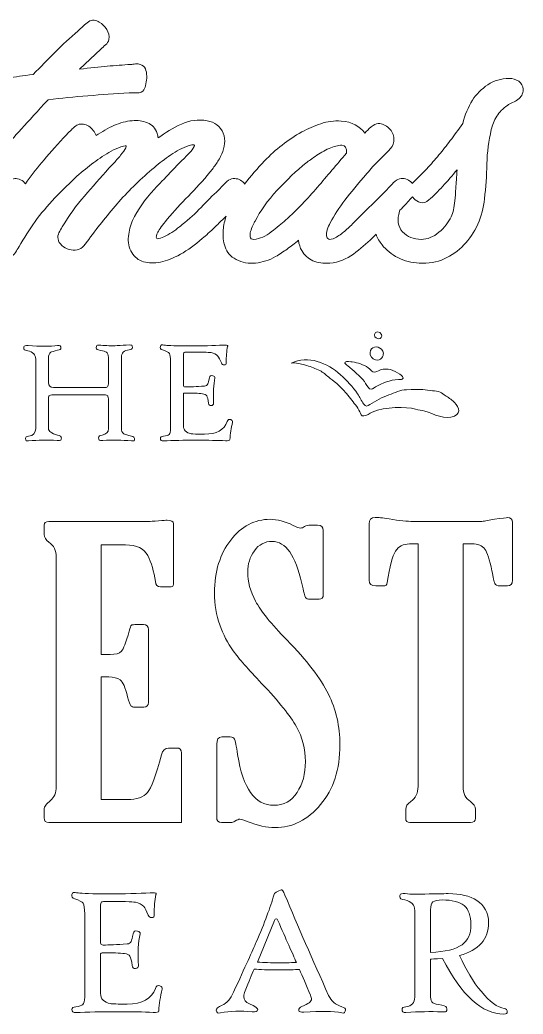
# Model space of a CAD drawing. Header units: inches. Extents: x 1.5 to 13.1, y -15.9 to -0.9.
# Drawn here: x 8.81 to 13.08, y -15.94 to -7.49 of the extents above; entities that cross this region are included whole.
import ezdxf

# ---------------------------------------------------------------- set-up
doc = ezdxf.new("R2010")
doc.units = ezdxf.units.IN
doc.header["$MEASUREMENT"] = 0
doc.layers.add('Layer 1', color=7, linetype='Continuous')

# ---------------------------------------------------------------- blocks, each defined once
blk = doc.blocks.new('block 14')
at = {"layer": 'Layer 1', "lineweight": 0}
for points, knots in [([(13.0763, -8.0836), (13.0763, -8.1041), (13.0723, -8.1212), (13.0644, -8.1348), (13.0563, -8.1485), (13.0456, -8.1605), (13.0319, -8.1707), (13.0182, -8.1809), (13.0034, -8.1895), (12.9875, -8.1963), (12.9715, -8.2032), (12.9568, -8.2112), (12.9431, -8.2202), (12.9044, -8.2453), (12.8742, -8.276), (12.8526, -8.3124), (12.8309, -8.3489), (12.8156, -8.3865), (12.8065, -8.4252), (12.7837, -8.5208), (12.7712, -8.6181), (12.7689, -8.7172), (12.7666, -8.8162), (12.7598, -8.9147), (12.7484, -9.0126), (12.7416, -9.09), (12.7228, -9.1623), (12.6921, -9.2295), (12.6613, -9.2967), (12.6221, -9.3553), (12.5742, -9.4054), (12.5264, -9.4555), (12.4706, -9.4947), (12.4069, -9.5232), (12.3431, -9.5517), (12.2725, -9.5636), (12.1951, -9.559), (12.1291, -9.5568), (12.0688, -9.5414), (12.0141, -9.5129), (11.9595, -9.4845), (11.9146, -9.4481), (11.8792, -9.4036), (11.8576, -9.3764), (11.8407, -9.3467), (11.8285, -9.3143), (11.8171, -9.3257), (11.806, -9.3369), (11.7956, -9.3473), (11.7477, -9.3929), (11.6948, -9.4378), (11.6367, -9.4822), (11.5787, -9.5266), (11.5121, -9.5522), (11.4369, -9.559), (11.3823, -9.5636), (11.3345, -9.5568), (11.2935, -9.5386), (11.2525, -9.5204), (11.2206, -9.4919), (11.1979, -9.4532), (11.1842, -9.4304), (11.1751, -9.4008), (11.1705, -9.3644), (11.1386, -9.3917), (11.1068, -9.4168), (11.0749, -9.4395), (11.043, -9.4623), (11.01, -9.4839), (10.9759, -9.5044), (10.9212, -9.534), (10.8649, -9.5522), (10.8068, -9.559), (10.7488, -9.5659), (10.6936, -9.5556), (10.6412, -9.5283), (10.5934, -9.5033), (10.5621, -9.468), (10.5472, -9.4224), (10.5325, -9.3769), (10.5273, -9.3285), (10.5319, -9.2773), (10.5354, -9.2376), (10.5439, -9.1986), (10.557, -9.1602), (10.5538, -9.1633), (10.5504, -9.1667), (10.5473, -9.1697), (10.5165, -9.1993), (10.4897, -9.2255), (10.467, -9.2483), (10.4442, -9.271), (10.4237, -9.2904), (10.4055, -9.3063), (10.3873, -9.3223), (10.3702, -9.337), (10.3543, -9.3507), (10.2928, -9.4054), (10.2313, -9.4498), (10.1699, -9.4839), (10.1084, -9.5181), (10.0514, -9.5403), (9.9991, -9.5505), (9.9467, -9.5608), (9.8989, -9.5596), (9.8556, -9.5471), (9.8124, -9.5346), (9.7793, -9.509), (9.7566, -9.4702), (9.7315, -9.427), (9.7219, -9.3809), (9.7276, -9.3319), (9.7332, -9.283), (9.7452, -9.238), (9.7634, -9.197), (9.8044, -9.1082), (9.8659, -9.02), (9.9479, -8.9323), (10.0298, -8.8447), (10.1277, -8.7428), (10.2416, -8.6267), (10.2621, -8.6062), (10.2769, -8.5874), (10.286, -8.5703), (10.2951, -8.5532), (10.2803, -8.5504), (10.2416, -8.5618), (10.1869, -8.58), (10.1351, -8.6062), (10.0862, -8.6403), (10.0372, -8.6745), (9.9911, -8.7098), (9.9479, -8.7462), (9.8363, -8.8396), (9.7361, -8.9369), (9.6473, -9.0382), (9.5585, -9.1395), (9.4731, -9.246), (9.3912, -9.3575), (9.3912, -9.3575), (9.3502, -9.4122), (9.3502, -9.4122), (9.3342, -9.4304), (9.3148, -9.4418), (9.2921, -9.4463), (9.2693, -9.4509), (9.2465, -9.4498), (9.2238, -9.4429), (9.201, -9.4361), (9.1805, -9.4247), (9.1623, -9.4088), (9.1441, -9.3929), (9.1338, -9.3746), (9.1316, -9.3541), (9.127, -9.3359), (9.1293, -9.3183), (9.1384, -9.3012), (9.1475, -9.2841), (9.1566, -9.2676), (9.1657, -9.2517), (9.2226, -9.156), (9.2853, -9.0689), (9.3536, -8.9904), (9.4219, -8.9118), (9.4913, -8.8328), (9.5619, -8.753), (9.5642, -8.7508), (9.5761, -8.7382), (9.5978, -8.7155), (9.6194, -8.6927), (9.6405, -8.6688), (9.661, -8.6437), (9.6815, -8.6187), (9.6962, -8.5976), (9.7054, -8.5806), (9.7145, -8.5635), (9.7076, -8.5583), (9.6849, -8.5652), (9.6279, -8.5834), (9.5744, -8.609), (9.5244, -8.642), (9.4743, -8.6751), (9.4264, -8.7098), (9.3809, -8.7462), (9.3308, -8.7849), (9.283, -8.8265), (9.2375, -8.8709), (9.1919, -8.9153), (9.1475, -8.9602), (9.1043, -9.0058), (9.0405, -9.0718), (8.9841, -9.139), (8.9352, -9.2073), (8.8862, -9.2756), (8.8413, -9.3462), (8.8003, -9.419), (8.7889, -9.435), (8.7787, -9.4515), (8.7696, -9.4685), (8.7605, -9.4856), (8.7468, -9.4976), (8.7286, -9.5044), (8.6944, -9.5158), (8.6592, -9.5124), (8.6227, -9.4942), (8.5863, -9.476), (8.5624, -9.4498), (8.551, -9.4156), (8.5441, -9.3974), (8.5441, -9.3803), (8.551, -9.3644), (8.5578, -9.3485), (8.5658, -9.3336), (8.5749, -9.32), (8.5895, -9.2961), (8.6037, -9.273), (8.6177, -9.2503), (8.6111, -9.2573), (8.6047, -9.2642), (8.5988, -9.2705), (8.5829, -9.2875), (8.5669, -9.3041), (8.551, -9.32), (8.4964, -9.3769), (8.4354, -9.4299), (8.3683, -9.4788), (8.3011, -9.5278), (8.2242, -9.5545), (8.1377, -9.559), (8.0649, -9.5636), (8.0045, -9.542), (7.9567, -9.4942), (7.9089, -9.4463), (7.8873, -9.3895), (7.8918, -9.3234), (7.8964, -9.2574), (7.914, -9.1914), (7.9448, -9.1253), (7.9755, -9.0593), (8.0119, -8.9972), (8.0541, -8.9392), (8.0962, -8.8811), (8.1309, -8.835), (8.1582, -8.8008), (8.2424, -8.6984), (8.3284, -8.5976), (8.4161, -8.4986), (8.5037, -8.3995), (8.5931, -8.3022), (8.6842, -8.2066), (8.6842, -8.2066), (8.4895, -8.2236), (8.4895, -8.2236), (8.4713, -8.2259), (8.4531, -8.2288), (8.4349, -8.2322), (8.4166, -8.2356), (8.4007, -8.2282), (8.3871, -8.21), (8.3529, -8.169), (8.3438, -8.1246), (8.3597, -8.0768), (8.3666, -8.0518), (8.3796, -8.0375), (8.399, -8.0341), (8.4183, -8.0307), (8.4394, -8.0267), (8.4622, -8.0221), (8.4759, -8.0199), (8.4912, -8.0176), (8.5083, -8.0153), (8.5254, -8.0131), (8.5498, -8.0097), (8.5817, -8.0051), (8.6136, -8.0005), (8.6563, -7.9943), (8.7098, -7.9863), (8.7633, -7.9783), (8.8333, -7.9687), (8.9199, -7.9572), (8.9813, -7.8935), (9.0433, -7.8303), (9.106, -7.7677), (9.1686, -7.7051), (9.2329, -7.6453), (9.299, -7.5884), (9.3149, -7.5747), (9.3297, -7.5611), (9.3434, -7.5474), (9.357, -7.5337), (9.3718, -7.5213), (9.3878, -7.5098), (9.4037, -7.4985), (9.4196, -7.4939), (9.4356, -7.4962), (9.4515, -7.4985), (9.4663, -7.5042), (9.48, -7.5133), (9.505, -7.5269), (9.5261, -7.5474), (9.5432, -7.5747), (9.5602, -7.6021), (9.5665, -7.6305), (9.5619, -7.6601), (9.5574, -7.6784), (9.5477, -7.6937), (9.5329, -7.7062), (9.5181, -7.7188), (9.505, -7.7307), (9.4936, -7.7421), (9.4936, -7.7421), (9.3126, -7.9128), (9.3126, -7.9128), (9.4014, -7.9015), (9.48, -7.8929), (9.5483, -7.8872), (9.6166, -7.8816), (9.6826, -7.8765), (9.7464, -7.8719), (9.7577, -7.8719), (9.7714, -7.8707), (9.7874, -7.8684), (9.8033, -7.8662), (9.8169, -7.8673), (9.8283, -7.8719), (9.8488, -7.8787), (9.863, -7.8912), (9.871, -7.9094), (9.879, -7.9277), (9.883, -7.9482), (9.883, -7.9709), (9.883, -7.9937), (9.8807, -8.0159), (9.8762, -8.0375), (9.8716, -8.0592), (9.8659, -8.0757), (9.8591, -8.087), (9.8477, -8.1053), (9.8283, -8.1144), (9.801, -8.1144), (9.7737, -8.1144), (9.7509, -8.1144), (9.7327, -8.1144), (9.6143, -8.1212), (9.4982, -8.1292), (9.3843, -8.1383), (9.2705, -8.1474), (9.1578, -8.1588), (9.0462, -8.1724), (8.9574, -8.268), (8.8823, -8.35), (8.8208, -8.4183), (8.7593, -8.4866), (8.7052, -8.5459), (8.6586, -8.5959), (8.6119, -8.646), (8.5715, -8.6904), (8.5373, -8.7291), (8.5032, -8.7679), (8.4713, -8.8054), (8.4417, -8.8418), (8.3848, -8.9079), (8.3273, -8.9767), (8.2692, -9.0484), (8.2112, -9.1202), (8.1673, -9.197), (8.1377, -9.279), (8.1241, -9.3246), (8.1263, -9.349), (8.1446, -9.3524), (8.1628, -9.3558), (8.1861, -9.3496), (8.2146, -9.3336), (8.243, -9.3177), (8.2709, -9.299), (8.2983, -9.2773), (8.3256, -9.2557), (8.3427, -9.2414), (8.3495, -9.2346), (8.3813, -9.205), (8.4161, -9.1709), (8.4537, -9.1321), (8.4912, -9.0934), (8.5464, -9.0343), (8.6193, -8.9545), (8.633, -8.9386), (8.6477, -8.9215), (8.6637, -8.9033), (8.6796, -8.8851), (8.6967, -8.8703), (8.7149, -8.8589), (8.7468, -8.8384), (8.7792, -8.8362), (8.8123, -8.8521), (8.8301, -8.8607), (8.8436, -8.8724), (8.8532, -8.887), (8.8957, -8.8264), (8.9418, -8.7658), (8.9916, -8.7052), (9.0439, -8.6415), (9.1054, -8.572), (9.176, -8.4969), (9.2147, -8.4559), (9.242, -8.428), (9.258, -8.4132), (9.2739, -8.3984), (9.2875, -8.3888), (9.299, -8.3842), (9.3308, -8.3728), (9.3615, -8.3773), (9.3912, -8.3978), (9.4207, -8.4183), (9.4412, -8.4445), (9.4526, -8.4764), (9.5027, -8.4422), (9.5534, -8.4138), (9.6046, -8.391), (9.6559, -8.3683), (9.7076, -8.3546), (9.76, -8.35), (9.8055, -8.3455), (9.8482, -8.3512), (9.8881, -8.3671), (9.9279, -8.383), (9.9558, -8.4138), (9.9718, -8.4593), (9.974, -8.4661), (9.9757, -8.4724), (9.9769, -8.4781), (9.978, -8.4838), (9.9786, -8.49), (9.9786, -8.4969), (10.0401, -8.4514), (10.1061, -8.4121), (10.1767, -8.379), (10.2472, -8.3461), (10.3201, -8.3364), (10.3953, -8.35), (10.4613, -8.3614), (10.5068, -8.3967), (10.5319, -8.4559), (10.5433, -8.4855), (10.5473, -8.5151), (10.5439, -8.5447), (10.5404, -8.5743), (10.5324, -8.6033), (10.5199, -8.6318), (10.5074, -8.6603), (10.492, -8.6876), (10.4738, -8.7137), (10.4556, -8.7399), (10.4374, -8.7644), (10.4192, -8.7872), (10.3599, -8.8601), (10.2991, -8.9278), (10.2365, -8.9904), (10.1738, -9.053), (10.114, -9.1185), (10.0572, -9.1868), (10.0162, -9.2369), (9.9894, -9.2739), (9.9769, -9.2978), (9.9644, -9.3217), (9.9604, -9.3376), (9.9649, -9.3456), (9.9695, -9.3536), (9.9808, -9.3541), (9.9991, -9.3473), (10.0173, -9.3405), (10.0378, -9.3308), (10.0606, -9.3183), (10.0833, -9.3058), (10.1061, -9.2915), (10.1289, -9.2756), (10.1516, -9.2597), (10.1699, -9.2448), (10.1835, -9.2312), (10.2427, -9.1857), (10.2962, -9.1372), (10.344, -9.086), (10.3919, -9.0348), (10.4419, -8.9853), (10.4943, -8.9375), (10.508, -8.9238), (10.5228, -8.9079), (10.5387, -8.8896), (10.5546, -8.8714), (10.5717, -8.8578), (10.59, -8.8487), (10.6263, -8.835), (10.66, -8.8401), (10.6907, -8.864), (10.7001, -8.8713), (10.7077, -8.8794), (10.7138, -8.8881), (10.7654, -8.8198), (10.8214, -8.7543), (10.8819, -8.6915), (10.9764, -8.5937), (11.0817, -8.5117), (11.1979, -8.4456), (11.2502, -8.4183), (11.3043, -8.395), (11.3601, -8.3756), (11.4159, -8.3563), (11.4733, -8.3489), (11.5326, -8.3534), (11.6236, -8.3603), (11.6908, -8.3944), (11.7341, -8.4559), (11.7477, -8.4377), (11.7654, -8.42), (11.787, -8.4029), (11.8086, -8.3859), (11.8285, -8.3762), (11.8468, -8.3739), (11.8809, -8.3739), (11.9117, -8.3876), (11.939, -8.4149), (11.964, -8.44), (11.9777, -8.469), (11.98, -8.502), (11.9822, -8.535), (11.972, -8.5641), (11.9492, -8.5891), (11.9173, -8.6232), (11.8844, -8.6569), (11.8502, -8.6898), (11.8161, -8.7229), (11.783, -8.7587), (11.7512, -8.7974), (11.676, -8.8862), (11.614, -8.9619), (11.565, -9.0245), (11.516, -9.0872), (11.4745, -9.1515), (11.4404, -9.2175), (11.4289, -9.2358), (11.4204, -9.2551), (11.4147, -9.2756), (11.409, -9.2961), (11.4067, -9.3131), (11.4079, -9.3268), (11.409, -9.3405), (11.4153, -9.3502), (11.4267, -9.3558), (11.4381, -9.3615), (11.4563, -9.3575), (11.4814, -9.3439), (11.5109, -9.328), (11.5382, -9.3092), (11.5633, -9.2875), (11.5883, -9.2659), (11.6134, -9.2426), (11.6385, -9.2175), (11.6385, -9.2175), (11.9219, -8.934), (11.9219, -8.934), (11.9356, -8.9204), (11.9498, -8.905), (11.9646, -8.8879), (11.9794, -8.8709), (11.9959, -8.8578), (12.0141, -8.8487), (12.0505, -8.835), (12.0842, -8.8396), (12.1149, -8.8623), (12.1239, -8.869), (12.1312, -8.8764), (12.1371, -8.8844), (12.1402, -8.8804), (12.1435, -8.8764), (12.1473, -8.8726), (12.186, -8.8339), (12.223, -8.7957), (12.2583, -8.7582), (12.2936, -8.7206), (12.3283, -8.6813), (12.3625, -8.6403), (12.3944, -8.6016), (12.4262, -8.5612), (12.4581, -8.5191), (12.49, -8.477), (12.5253, -8.4286), (12.564, -8.3739), (12.5822, -8.3011), (12.6095, -8.2351), (12.646, -8.1758), (12.6801, -8.1235), (12.7239, -8.0797), (12.7775, -8.0443), (12.8309, -8.0091), (12.8907, -7.9914), (12.9568, -7.9914), (12.9886, -7.9914), (13.016, -7.9994), (13.0387, -8.0153), (13.0615, -8.0313), (13.074, -8.0541), (13.0763, -8.0836)], [0, 0, 0, 0, 1, 1, 1, 2, 2, 2, 3, 3, 3, 4, 4, 4, 5, 5, 5, 6, 6, 6, 7, 7, 7, 8, 8, 8, 9, 9, 9, 10, 10, 10, 11, 11, 11, 12, 12, 12, 13, 13, 13, 14, 14, 14, 15, 15, 15, 16, 16, 16, 17, 17, 17, 18, 18, 18, 19, 19, 19, 20, 20, 20, 21, 21, 21, 22, 22, 22, 23, 23, 23, 24, 24, 24, 25, 25, 25, 26, 26, 26, 27, 27, 27, 28, 28, 28, 29, 29, 29, 30, 30, 30, 31, 31, 31, 32, 32, 32, 33, 33, 33, 34, 34, 34, 35, 35, 35, 36, 36, 36, 37, 37, 37, 38, 38, 38, 39, 39, 39, 40, 40, 40, 41, 41, 41, 42, 42, 42, 43, 43, 43, 44, 44, 44, 45, 45, 45, 46, 46, 46, 47, 47, 47, 48, 48, 48, 49, 49, 49, 50, 50, 50, 51, 51, 51, 52, 52, 52, 53, 53, 53, 54, 54, 54, 55, 55, 55, 56, 56, 56, 57, 57, 57, 58, 58, 58, 59, 59, 59, 60, 60, 60, 61, 61, 61, 62, 62, 62, 63, 63, 63, 64, 64, 64, 65, 65, 65, 66, 66, 66, 67, 67, 67, 68, 68, 68, 69, 69, 69, 70, 70, 70, 71, 71, 71, 72, 72, 72, 73, 73, 73, 74, 74, 74, 75, 75, 75, 76, 76, 76, 77, 77, 77, 78, 78, 78, 79, 79, 79, 80, 80, 80, 81, 81, 81, 82, 82, 82, 83, 83, 83, 84, 84, 84, 85, 85, 85, 86, 86, 86, 87, 87, 87, 88, 88, 88, 89, 89, 89, 90, 90, 90, 91, 91, 91, 92, 92, 92, 93, 93, 93, 94, 94, 94, 95, 95, 95, 96, 96, 96, 97, 97, 97, 98, 98, 98, 99, 99, 99, 100, 100, 100, 101, 101, 101, 102, 102, 102, 103, 103, 103, 104, 104, 104, 105, 105, 105, 106, 106, 106, 107, 107, 107, 108, 108, 108, 109, 109, 109, 110, 110, 110, 111, 111, 111, 112, 112, 112, 113, 113, 113, 114, 114, 114, 115, 115, 115, 116, 116, 116, 117, 117, 117, 118, 118, 118, 119, 119, 119, 120, 120, 120, 121, 121, 121, 122, 122, 122, 123, 123, 123, 124, 124, 124, 125, 125, 125, 126, 126, 126, 127, 127, 127, 128, 128, 128, 129, 129, 129, 130, 130, 130, 131, 131, 131, 132, 132, 132, 133, 133, 133, 134, 134, 134, 135, 135, 135, 136, 136, 136, 137, 137, 137, 138, 138, 138, 139, 139, 139, 140, 140, 140, 141, 141, 141, 142, 142, 142, 143, 143, 143, 144, 144, 144, 145, 145, 145, 146, 146, 146, 147, 147, 147, 148, 148, 148, 149, 149, 149, 150, 150, 150, 151, 151, 151, 152, 152, 152, 153, 153, 153, 154, 154, 154, 155, 155, 155, 156, 156, 156, 157, 157, 157, 158, 158, 158, 159, 159, 159, 160, 160, 160, 161, 161, 161, 162, 162, 162, 163, 163, 163, 164, 164, 164, 165, 165, 165, 166, 166, 166, 167, 167, 167, 168, 168, 168, 169, 169, 169, 170, 170, 170, 171, 171, 171, 172, 172, 172, 173, 173, 173, 174, 174, 174, 175, 175, 175, 176, 176, 176, 177, 177, 177, 178, 178, 178, 179, 179, 179, 180, 180, 180, 181, 181, 181, 182, 182, 182, 183, 183, 183, 184, 184, 184, 185, 185, 185, 186, 186, 186, 187, 187, 187, 188, 188, 188, 189, 189, 189, 190, 190, 190, 191, 191, 191, 192, 192, 192, 193, 193, 193, 194, 194, 194, 195, 195, 195, 196, 196, 196, 197, 197, 197, 198, 198, 198, 199, 199, 199, 200, 200, 200, 200]), ([(11.577, -8.6267), (11.5815, -8.5811), (11.5684, -8.5583), (11.5377, -8.5583), (11.507, -8.5583), (11.4711, -8.5675), (11.4301, -8.5857), (11.3891, -8.6039), (11.3493, -8.6267), (11.3106, -8.654), (11.2718, -8.6813), (11.2468, -8.6996), (11.2354, -8.7086), (11.1535, -8.7747), (11.0715, -8.8521), (10.9895, -8.9409), (10.9076, -9.0297), (10.8449, -9.1174), (10.8017, -9.2038), (10.7971, -9.2107), (10.7909, -9.2226), (10.7829, -9.2397), (10.7749, -9.2568), (10.7687, -9.2739), (10.7641, -9.2909), (10.7595, -9.308), (10.7584, -9.3234), (10.7607, -9.337), (10.763, -9.3507), (10.7732, -9.3575), (10.7914, -9.3575), (10.8438, -9.353), (10.8933, -9.3319), (10.94, -9.2944), (10.9867, -9.2568), (11.0271, -9.2232), (11.0613, -9.1936), (11.1591, -9.1048), (11.2491, -9.0121), (11.3311, -8.9153), (11.413, -8.8185), (11.495, -8.7223), (11.577, -8.6267)], [0, 0, 0, 0, 1, 1, 1, 2, 2, 2, 3, 3, 3, 4, 4, 4, 5, 5, 5, 6, 6, 6, 7, 7, 7, 8, 8, 8, 9, 9, 9, 10, 10, 10, 11, 11, 11, 12, 12, 12, 13, 13, 13, 14, 14, 14, 14]), ([(12.5162, -8.7667), (12.4752, -8.8168), (12.4347, -8.8635), (12.3949, -8.9067), (12.3551, -8.95), (12.3158, -8.9887), (12.2771, -9.0228), (12.2543, -9.0433), (12.231, -9.0507), (12.2071, -9.045), (12.1832, -9.0394), (12.1632, -9.0274), (12.1473, -9.0092), (12.1437, -9.005), (12.1405, -9.0005), (12.1375, -8.9959), (12.1343, -9.0007), (12.1308, -9.0052), (12.1268, -9.0092), (12.1132, -9.0228), (12.0995, -9.0377), (12.0859, -9.0536), (12.066, -9.074), (12.0473, -9.0932), (12.0299, -9.111), (12.0293, -9.1135), (12.0286, -9.1159), (12.0278, -9.1185), (12.0051, -9.1914), (12.0136, -9.2494), (12.0534, -9.2926), (12.0933, -9.3359), (12.1462, -9.3575), (12.2122, -9.3575), (12.2646, -9.3575), (12.3147, -9.3376), (12.3625, -9.2978), (12.4103, -9.258), (12.4445, -9.2141), (12.465, -9.1663), (12.474, -9.1481), (12.4809, -9.1282), (12.4854, -9.1065), (12.49, -9.0849), (12.494, -9.0593), (12.4974, -9.0297), (12.5008, -9.0001), (12.5036, -8.9642), (12.5059, -8.9221), (12.5082, -8.88), (12.5116, -8.8282), (12.5162, -8.7667)], [0, 0, 0, 0, 1, 1, 1, 2, 2, 2, 3, 3, 3, 4, 4, 4, 5, 5, 5, 6, 6, 6, 7, 7, 7, 8, 8, 8, 9, 9, 9, 10, 10, 10, 11, 11, 11, 12, 12, 12, 13, 13, 13, 14, 14, 14, 15, 15, 15, 16, 16, 16, 17, 17, 17, 17])]:
    blk.add_open_spline(points, degree=3, knots=knots, dxfattribs=at)
blk = doc.blocks.new('block 20')
at = {"layer": 'Layer 1', "lineweight": 0}
for points, knots in [([(11.5691, -15.9019), (11.5661, -15.9157), (11.5627, -15.9239), (11.5592, -15.9264), (11.5561, -15.9285), (11.5489, -15.928), (11.5377, -15.9249), (11.4646, -15.9116), (11.3577, -15.9101), (11.2172, -15.9203), (11.1906, -15.9223), (11.176, -15.9172), (11.1735, -15.905), (11.1709, -15.8907), (11.1793, -15.8797), (11.1988, -15.872), (11.254, -15.8495), (11.2816, -15.8286), (11.2816, -15.8091), (11.2816, -15.8015), (11.2785, -15.7905), (11.2724, -15.7762), (11.2346, -15.6857), (11.2031, -15.6128), (11.1781, -15.5576), (11.1418, -15.5597), (11.0779, -15.5607), (10.9864, -15.5607), (10.9107, -15.5607), (10.8463, -15.5587), (10.7931, -15.5546), (10.7752, -15.5985), (10.7502, -15.6599), (10.718, -15.7386), (10.7108, -15.7565), (10.7073, -15.7726), (10.7073, -15.7869), (10.7073, -15.8155), (10.7228, -15.8365), (10.754, -15.8498), (10.8021, -15.8702), (10.8256, -15.8858), (10.8246, -15.8966), (10.8236, -15.9139), (10.8075, -15.9208), (10.7763, -15.9172), (10.6802, -15.907), (10.5912, -15.9101), (10.5094, -15.9264), (10.488, -15.9311), (10.476, -15.9234), (10.4734, -15.9034), (10.4713, -15.8902), (10.488, -15.8758), (10.5232, -15.8605), (10.5611, -15.8447), (10.593, -15.8081), (10.6191, -15.7509), (10.7188, -15.5346), (10.7832, -15.3925), (10.8123, -15.3245), (10.8829, -15.1615), (10.9327, -15.0283), (10.9618, -14.925), (10.9659, -14.9092), (10.9861, -14.8944), (11.0224, -14.8806), (11.0311, -14.8775), (11.0421, -14.8923), (11.0554, -14.925), (11.1658, -15.1909), (11.2895, -15.4751), (11.4265, -15.7777), (11.4485, -15.8258), (11.4856, -15.8577), (11.5377, -15.8735), (11.5612, -15.8802), (11.5717, -15.8896), (11.5691, -15.9019)], [0, 0, 0, 0, 1, 1, 1, 2, 2, 2, 3, 3, 3, 4, 4, 4, 5, 5, 5, 6, 6, 6, 7, 7, 7, 8, 8, 8, 9, 9, 9, 10, 10, 10, 11, 11, 11, 12, 12, 12, 13, 13, 13, 14, 14, 14, 15, 15, 15, 16, 16, 16, 17, 17, 17, 18, 18, 18, 19, 19, 19, 20, 20, 20, 21, 21, 21, 22, 22, 22, 23, 23, 23, 24, 24, 24, 25, 25, 25, 26, 26, 26, 26]), ([(11.1528, -15.4978), (11.119, -15.4211), (11.0664, -15.3023), (10.9948, -15.1413), (10.9907, -15.1326), (10.9861, -15.1282), (10.981, -15.1282), (10.9759, -15.1282), (10.9715, -15.1326), (10.968, -15.1413), (10.968, -15.1413), (10.8215, -15.4948), (10.8215, -15.4948), (10.8762, -15.4988), (10.9376, -15.5009), (11.0055, -15.5009), (11.0475, -15.5009), (11.0965, -15.4999), (11.1528, -15.4978)], [0, 0, 0, 0, 1, 1, 1, 2, 2, 2, 3, 3, 3, 4, 4, 4, 5, 5, 5, 6, 6, 6, 6])]:
    blk.add_open_spline(points, degree=3, knots=knots, dxfattribs=at)
blk = doc.blocks.new('block 21')
at = {"layer": 'Layer 1', "lineweight": 0}
for points, knots in [([(12.9421, -15.9188), (12.9426, -15.9305), (12.9327, -15.9364), (12.9122, -15.9364), (12.7287, -15.9364), (12.5554, -15.7792), (12.3923, -15.4648), (12.3295, -15.4679), (12.296, -15.4694), (12.2919, -15.4694), (12.2919, -15.4694), (12.2919, -15.7915), (12.2919, -15.7915), (12.2919, -15.8155), (12.2978, -15.8315), (12.3095, -15.8394), (12.3213, -15.8474), (12.3474, -15.8544), (12.3877, -15.8605), (12.4159, -15.8651), (12.4299, -15.8751), (12.4299, -15.8904), (12.4299, -15.9032), (12.4276, -15.9111), (12.423, -15.9142), (12.4184, -15.9172), (12.4056, -15.9183), (12.3847, -15.9172), (12.2922, -15.9132), (12.1912, -15.9152), (12.0818, -15.9234), (12.0598, -15.9249), (12.0488, -15.916), (12.0488, -15.8966), (12.0488, -15.8833), (12.0598, -15.8756), (12.0818, -15.8735), (12.1319, -15.8684), (12.1569, -15.8411), (12.1569, -15.7915), (12.1569, -15.7915), (12.1569, -15.0569), (12.1569, -15.0569), (12.1569, -15.0084), (12.1286, -14.9784), (12.0718, -14.9672), (12.0437, -14.9616), (12.0297, -14.9526), (12.0297, -14.9404), (12.0297, -14.9215), (12.0391, -14.912), (12.058, -14.912), (12.0637, -14.912), (12.0698, -14.9125), (12.0764, -14.9135), (12.0974, -14.9166), (12.1293, -14.9181), (12.1723, -14.9181), (12.1866, -14.9181), (12.2226, -14.9174), (12.2804, -14.9158), (12.3382, -14.9143), (12.3918, -14.9135), (12.4414, -14.9135), (12.5437, -14.9135), (12.6244, -14.9327), (12.6837, -14.971), (12.7502, -15.0135), (12.7834, -15.0761), (12.7834, -15.1589), (12.7834, -15.3005), (12.7016, -15.3941), (12.538, -15.4395), (12.5902, -15.5581), (12.6515, -15.6599), (12.7221, -15.7447), (12.7941, -15.8316), (12.859, -15.8797), (12.9168, -15.8889), (12.9327, -15.8914), (12.9411, -15.9014), (12.9421, -15.9188)], [0, 0, 0, 0, 1, 1, 1, 2, 2, 2, 3, 3, 3, 4, 4, 4, 5, 5, 5, 6, 6, 6, 7, 7, 7, 8, 8, 8, 9, 9, 9, 10, 10, 10, 11, 11, 11, 12, 12, 12, 13, 13, 13, 14, 14, 14, 15, 15, 15, 16, 16, 16, 17, 17, 17, 18, 18, 18, 19, 19, 19, 20, 20, 20, 21, 21, 21, 22, 22, 22, 23, 23, 23, 24, 24, 24, 25, 25, 25, 26, 26, 26, 27, 27, 27, 27]), ([(12.5587, -15.3468), (12.6088, -15.3105), (12.6339, -15.254), (12.6339, -15.1773), (12.6339, -15.1017), (12.6144, -15.0477), (12.5756, -15.0155), (12.5368, -14.9833), (12.4747, -14.9672), (12.3893, -14.9672), (12.3509, -14.9672), (12.3251, -14.9725), (12.3118, -14.9829), (12.2985, -14.9934), (12.2919, -15.016), (12.2919, -15.0508), (12.2919, -15.0508), (12.2919, -15.4119), (12.2919, -15.4119), (12.4156, -15.4079), (12.5045, -15.3861), (12.5587, -15.3468)], [0, 0, 0, 0, 1, 1, 1, 2, 2, 2, 3, 3, 3, 4, 4, 4, 5, 5, 5, 6, 6, 6, 7, 7, 7, 7])]:
    blk.add_open_spline(points, degree=3, knots=knots, dxfattribs=at)

msp = doc.modelspace()

# ---------------------------------------------------------------- linework, layer by layer
at = {"layer": 'Layer 1', "lineweight": 0}
for points, knots in [([(11.8748, -10.1644), (11.8666, -10.1362), (11.8146, -10.1334), (11.8142, -10.1649), (11.8142, -10.1664), (11.8143, -10.1681), (11.8145, -10.1697), (11.8207, -10.2137), (11.8893, -10.2138), (11.8748, -10.1644)], [0, 0, 0, 0, 1, 1, 1, 2, 2, 2, 3, 3, 3, 3]), ([(9.1233, -11.0644), (9.1401, -11.0652), (9.1503, -11.0644), (9.154, -11.062), (9.1577, -11.0595), (9.1595, -11.0532), (9.1595, -11.0429), (9.1595, -11.0331), (9.1482, -11.0251), (9.1258, -11.019), (9.0746, -11.0055), (9.0491, -10.9871), (9.0491, -10.9638), (9.0491, -10.9638), (9.0491, -10.7203), (9.0491, -10.7203), (9.0491, -10.7015), (9.0512, -10.6898), (9.0555, -10.6853), (9.0598, -10.6808), (9.071, -10.6786), (9.089, -10.6786), (9.089, -10.6786), (9.5227, -10.6786), (9.5227, -10.6786), (9.5378, -10.6786), (9.5474, -10.6815), (9.5515, -10.6875), (9.5556, -10.6934), (9.5576, -10.7052), (9.5576, -10.7227), (9.5576, -10.7227), (9.5576, -10.9638), (9.5576, -10.9638), (9.5576, -10.9961), (9.5404, -11.0145), (9.5061, -11.019), (9.4844, -11.0219), (9.4736, -11.0299), (9.4736, -11.0429), (9.4736, -11.0528), (9.4757, -11.059), (9.48, -11.0616), (9.4843, -11.0643), (9.4944, -11.0652), (9.5104, -11.0644), (9.5918, -11.0607), (9.6725, -11.0624), (9.7527, -11.0693), (9.765, -11.0705), (9.7724, -11.0699), (9.7751, -11.0675), (9.7777, -11.065), (9.7791, -11.0585), (9.7791, -11.0479), (9.7791, -11.0393), (9.7703, -11.0331), (9.7527, -11.0294), (9.7216, -11.0225), (9.7003, -11.0153), (9.6889, -11.008), (9.6746, -10.9986), (9.6674, -10.9838), (9.6674, -10.9638), (9.6674, -10.9638), (9.6674, -10.3596), (9.6674, -10.3596), (9.6674, -10.322), (9.6899, -10.3007), (9.7349, -10.2958), (9.7525, -10.2937), (9.7613, -10.2874), (9.7613, -10.2768), (9.7613, -10.2657), (9.7597, -10.2592), (9.7567, -10.2571), (9.7536, -10.2551), (9.7463, -10.2541), (9.7349, -10.2541), (9.7005, -10.2561), (9.6664, -10.258), (9.6325, -10.2596), (9.5846, -10.262), (9.538, -10.261), (9.4926, -10.2565), (9.4754, -10.2549), (9.4648, -10.2555), (9.4607, -10.2584), (9.4566, -10.2612), (9.4546, -10.2682), (9.4546, -10.2792), (9.4546, -10.289), (9.466, -10.2962), (9.4889, -10.3007), (9.5167, -10.306), (9.5339, -10.3109), (9.5404, -10.3154), (9.5519, -10.3228), (9.5576, -10.3375), (9.5576, -10.3596), (9.5576, -10.3596), (9.5576, -10.5706), (9.5576, -10.5706), (9.5576, -10.5919), (9.5548, -10.6052), (9.549, -10.6105), (9.5449, -10.6142), (9.5345, -10.616), (9.5177, -10.616), (9.5177, -10.616), (9.0908, -10.616), (9.0908, -10.616), (9.063, -10.616), (9.0491, -10.6017), (9.0491, -10.5731), (9.0491, -10.5731), (9.0491, -10.3657), (9.0491, -10.3657), (9.0491, -10.3408), (9.0554, -10.3242), (9.0681, -10.316), (9.0746, -10.3119), (9.0943, -10.3064), (9.127, -10.2995), (9.1454, -10.2954), (9.1546, -10.2895), (9.1546, -10.2817), (9.1546, -10.2715), (9.1528, -10.2651), (9.1494, -10.2627), (9.1459, -10.2602), (9.1384, -10.2594), (9.127, -10.2602), (9.0636, -10.2659), (8.9802, -10.2659), (8.8767, -10.2602), (8.855, -10.259), (8.843, -10.2623), (8.8405, -10.27), (8.8397, -10.2725), (8.8393, -10.2764), (8.8393, -10.2817), (8.8393, -10.2886), (8.8408, -10.293), (8.8439, -10.2949), (8.847, -10.2967), (8.8567, -10.2995), (8.873, -10.3032), (8.9184, -10.313), (8.9411, -10.3369), (8.9411, -10.3749), (8.9411, -10.3749), (8.9411, -10.9638), (8.9411, -10.9638), (8.9411, -11.0035), (8.9211, -11.0254), (8.881, -11.0294), (8.8634, -11.0311), (8.8546, -11.0372), (8.8546, -11.0479), (8.8546, -11.0585), (8.856, -11.065), (8.8586, -11.0675), (8.8613, -11.0699), (8.8687, -11.0705), (8.881, -11.0693), (8.9612, -11.0624), (9.0419, -11.0607), (9.1233, -11.0644)], [0, 0, 0, 0, 1, 1, 1, 2, 2, 2, 3, 3, 3, 4, 4, 4, 5, 5, 5, 6, 6, 6, 7, 7, 7, 8, 8, 8, 9, 9, 9, 10, 10, 10, 11, 11, 11, 12, 12, 12, 13, 13, 13, 14, 14, 14, 15, 15, 15, 16, 16, 16, 17, 17, 17, 18, 18, 18, 19, 19, 19, 20, 20, 20, 21, 21, 21, 22, 22, 22, 23, 23, 23, 24, 24, 24, 25, 25, 25, 26, 26, 26, 27, 27, 27, 28, 28, 28, 29, 29, 29, 30, 30, 30, 31, 31, 31, 32, 32, 32, 33, 33, 33, 34, 34, 34, 35, 35, 35, 36, 36, 36, 37, 37, 37, 38, 38, 38, 39, 39, 39, 40, 40, 40, 41, 41, 41, 42, 42, 42, 43, 43, 43, 44, 44, 44, 45, 45, 45, 46, 46, 46, 47, 47, 47, 48, 48, 48, 49, 49, 49, 50, 50, 50, 51, 51, 51, 52, 52, 52, 53, 53, 53, 54, 54, 54, 55, 55, 55, 56, 56, 56, 56]), ([(10.5878, -11.0583), (10.5915, -11.0088), (10.5991, -10.9597), (10.6105, -10.9111), (10.6134, -10.8992), (10.6082, -10.8916), (10.5952, -10.8884), (10.5813, -10.8826), (10.5712, -10.8882), (10.5651, -10.9049), (10.5397, -10.9761), (10.4762, -11.0117), (10.3743, -11.0117), (10.3089, -11.0117), (10.2707, -11.0106), (10.2596, -11.0086), (10.2155, -11), (10.1934, -10.9767), (10.1934, -10.9387), (10.1934, -10.9387), (10.1934, -10.6712), (10.1934, -10.6712), (10.1934, -10.6655), (10.197, -10.6626), (10.2044, -10.6626), (10.2723, -10.6626), (10.323, -10.6647), (10.3565, -10.6688), (10.3741, -10.6708), (10.3861, -10.6768), (10.3924, -10.6868), (10.3988, -10.6969), (10.404, -10.7176), (10.4081, -10.7491), (10.4101, -10.7642), (10.4173, -10.771), (10.4295, -10.7694), (10.4434, -10.7673), (10.4502, -10.7614), (10.4498, -10.7516), (10.4457, -10.6624), (10.4494, -10.59), (10.4608, -10.5344), (10.4629, -10.5242), (10.4569, -10.5178), (10.443, -10.5154), (10.4275, -10.5105), (10.4179, -10.5168), (10.4142, -10.5344), (10.4093, -10.5602), (10.4046, -10.5771), (10.4001, -10.5853), (10.3944, -10.596), (10.3854, -10.6019), (10.3731, -10.6031), (10.3028, -10.6076), (10.2488, -10.6103), (10.2112, -10.6111), (10.1993, -10.6111), (10.1934, -10.606), (10.1934, -10.5958), (10.1934, -10.5958), (10.1934, -10.3393), (10.1934, -10.3393), (10.1934, -10.3295), (10.1944, -10.3234), (10.1964, -10.3209), (10.2001, -10.3164), (10.2087, -10.3142), (10.2222, -10.3142), (10.3408, -10.3142), (10.4099, -10.316), (10.4295, -10.3197), (10.4541, -10.3238), (10.4729, -10.3336), (10.486, -10.3492), (10.4946, -10.3594), (10.5046, -10.3788), (10.516, -10.4074), (10.5205, -10.4185), (10.5285, -10.424), (10.54, -10.424), (10.5522, -10.424), (10.5581, -10.4177), (10.5578, -10.405), (10.5565, -10.353), (10.5602, -10.307), (10.5688, -10.267), (10.5696, -10.2649), (10.57, -10.2629), (10.57, -10.2608), (10.57, -10.2555), (10.5567, -10.2537), (10.5301, -10.2553), (10.4508, -10.2602), (10.3561, -10.2627), (10.2461, -10.2627), (10.1357, -10.2627), (10.0674, -10.2606), (10.0412, -10.2565), (10.0237, -10.2537), (10.0128, -10.2528), (10.0087, -10.2541), (10.0042, -10.2549), (10.001, -10.2592), (9.9989, -10.267), (9.9944, -10.2817), (10.0005, -10.2917), (10.0173, -10.297), (10.0488, -10.3068), (10.068, -10.3167), (10.075, -10.3268), (10.0819, -10.3368), (10.0854, -10.3608), (10.0854, -10.3988), (10.0854, -10.3988), (10.0854, -10.9638), (10.0854, -10.9638), (10.0854, -10.99), (10.0811, -11.0072), (10.0725, -11.0153), (10.0656, -11.0219), (10.0498, -11.0266), (10.0253, -11.0294), (10.0077, -11.0311), (9.9989, -11.0372), (9.9989, -11.0479), (9.9989, -11.063), (10.0077, -11.0701), (10.0253, -11.0693), (10.1038, -11.0652), (10.1975, -11.0632), (10.3062, -11.0632), (10.4052, -11.0632), (10.4866, -11.0648), (10.5504, -11.0681), (10.5749, -11.0693), (10.5874, -11.066), (10.5878, -11.0583)], [0, 0, 0, 0, 1, 1, 1, 2, 2, 2, 3, 3, 3, 4, 4, 4, 5, 5, 5, 6, 6, 6, 7, 7, 7, 8, 8, 8, 9, 9, 9, 10, 10, 10, 11, 11, 11, 12, 12, 12, 13, 13, 13, 14, 14, 14, 15, 15, 15, 16, 16, 16, 17, 17, 17, 18, 18, 18, 19, 19, 19, 20, 20, 20, 21, 21, 21, 22, 22, 22, 23, 23, 23, 24, 24, 24, 25, 25, 25, 26, 26, 26, 27, 27, 27, 28, 28, 28, 29, 29, 29, 30, 30, 30, 31, 31, 31, 32, 32, 32, 33, 33, 33, 34, 34, 34, 35, 35, 35, 36, 36, 36, 37, 37, 37, 38, 38, 38, 39, 39, 39, 40, 40, 40, 41, 41, 41, 42, 42, 42, 43, 43, 43, 44, 44, 44, 45, 45, 45, 46, 46, 46, 46]), ([(11.7778, -10.3174), (11.7732, -10.3493), (11.7961, -10.3715), (11.8249, -10.3797), (11.8735, -10.3936), (11.892, -10.3451), (11.8907, -10.3241), (11.89, -10.3123), (11.8845, -10.3015), (11.8744, -10.2912), (11.8402, -10.2568), (11.7853, -10.2659), (11.7778, -10.3174)], [0, 0, 0, 0, 1, 1, 1, 2, 2, 2, 3, 3, 3, 4, 4, 4, 4]), ([(12.1629, -10.8007), (12.1892, -10.809), (12.2167, -10.8078), (12.2431, -10.8163), (12.3164, -10.8398), (12.4165, -10.8934), (12.4943, -10.8585), (12.5635, -10.8276), (12.5187, -10.7648), (12.4794, -10.7294), (12.4566, -10.7088), (12.4314, -10.693), (12.4058, -10.6766), (12.3901, -10.6667), (12.3774, -10.6546), (12.3589, -10.6498), (12.3362, -10.6437), (12.3124, -10.6458), (12.2894, -10.642), (12.2213, -10.6308), (12.2022, -10.6311), (12.0859, -10.6345), (12.0342, -10.6359), (11.9858, -10.6604), (11.9384, -10.6779), (11.8815, -10.699), (11.8268, -10.7265), (11.7764, -10.7605), (11.7537, -10.7758), (11.7402, -10.7803), (11.7225, -10.7551), (11.7038, -10.7283), (11.6917, -10.6967), (11.6724, -10.6699), (11.6296, -10.6101), (11.5824, -10.5557), (11.5269, -10.5067), (11.4174, -10.41), (11.2509, -10.3366), (11.1083, -10.4086), (11.1343, -10.3955), (11.2147, -10.4221), (11.2424, -10.4294), (11.2804, -10.4394), (11.3148, -10.4554), (11.3502, -10.4719), (11.3825, -10.487), (11.4006, -10.5058), (11.4276, -10.5289), (11.4577, -10.5547), (11.515, -10.5844), (11.6117, -10.7096), (11.6398, -10.7461), (11.672, -10.7801), (11.6919, -10.8221), (11.6997, -10.8383), (11.7026, -10.8591), (11.7245, -10.8575), (11.7469, -10.8559), (11.7743, -10.8326), (11.7956, -10.8243), (11.9108, -10.7787), (12.0812, -10.7746), (12.1629, -10.8007)], [0, 0, 0, 0, 1, 1, 1, 2, 2, 2, 3, 3, 3, 4, 4, 4, 5, 5, 5, 6, 6, 6, 7, 7, 7, 8, 8, 8, 9, 9, 9, 10, 10, 10, 11, 11, 11, 12, 12, 12, 13, 13, 13, 14, 14, 14, 15, 15, 15, 16, 16, 16, 17, 17, 17, 18, 18, 18, 19, 19, 19, 20, 20, 20, 21, 21, 21, 21]), ([(11.7621, -10.4482), (11.7217, -10.4208), (11.6758, -10.404), (11.6272, -10.3987), (11.6148, -10.3974), (11.5747, -10.388), (11.5663, -10.4009), (11.5584, -10.4131), (11.5785, -10.4239), (11.5897, -10.4328), (11.6329, -10.4674), (11.6962, -10.5209), (11.7297, -10.565), (11.7438, -10.5834), (11.7546, -10.6122), (11.773, -10.6266), (11.7893, -10.6394), (11.8095, -10.619), (11.8242, -10.6107), (11.8868, -10.575), (11.9433, -10.5535), (12.0186, -10.5466), (12.028, -10.5457), (12.0432, -10.5494), (12.0516, -10.5456), (12.0754, -10.5348), (12.0393, -10.5103), (12.0296, -10.5032), (11.9785, -10.4659), (11.9275, -10.4466), (11.8657, -10.4664), (11.8471, -10.4724), (11.8223, -10.4937), (11.8025, -10.4839), (11.7879, -10.4766), (11.7761, -10.4577), (11.7621, -10.4482)], [0, 0, 0, 0, 1, 1, 1, 2, 2, 2, 3, 3, 3, 4, 4, 4, 5, 5, 5, 6, 6, 6, 7, 7, 7, 8, 8, 8, 9, 9, 9, 10, 10, 10, 11, 11, 11, 12, 12, 12, 12]), ([(10.617, -12.8521), (10.6647, -12.9174), (10.7449, -13.0092), (10.8579, -13.1276), (11.0036, -13.2821), (11.1021, -13.4049), (11.153, -13.4959), (11.204, -13.5869), (11.2295, -13.6856), (11.2295, -13.7919), (11.2295, -13.8949), (11.2056, -13.9826), (11.158, -14.055), (11.1103, -14.1273), (11.0448, -14.1635), (10.9615, -14.1635), (10.8014, -14.1635), (10.6989, -14.0199), (10.654, -13.7327), (10.643, -13.6581), (10.6345, -13.6146), (10.6285, -13.602), (10.6225, -13.5894), (10.6101, -13.583), (10.5915, -13.583), (10.5915, -13.583), (10.5208, -13.583), (10.5208, -13.583), (10.4912, -13.583), (10.4764, -13.6039), (10.4764, -13.6455), (10.4764, -13.6455), (10.4764, -14.2654), (10.4764, -14.2654), (10.4764, -14.295), (10.4901, -14.3098), (10.5175, -14.3098), (10.5175, -14.3098), (10.5997, -14.3098), (10.5997, -14.3098), (10.6074, -14.3098), (10.6178, -14.3059), (10.631, -14.2981), (10.6485, -14.2869), (10.6627, -14.2813), (10.6737, -14.2813), (10.6858, -14.2813), (10.706, -14.2874), (10.7345, -14.2996), (10.8244, -14.3349), (10.9028, -14.3526), (10.9697, -14.3526), (11.1199, -14.3526), (11.2495, -14.2874), (11.3586, -14.1569), (11.4676, -14.0265), (11.5222, -13.8571), (11.5222, -13.6488), (11.5222, -13.4942), (11.4895, -13.3509), (11.4243, -13.2188), (11.3591, -13.0868), (11.2415, -12.9335), (11.0716, -12.7592), (10.939, -12.6233), (10.8505, -12.5134), (10.8061, -12.4296), (10.7617, -12.3457), (10.7395, -12.2638), (10.7395, -12.1837), (10.7395, -12.1147), (10.7584, -12.0538), (10.7962, -12.0012), (10.834, -11.9486), (10.8842, -11.9223), (10.9467, -11.9223), (11.0628, -11.9223), (11.1467, -12.0412), (11.1982, -12.2791), (11.2136, -12.3482), (11.2243, -12.3879), (11.2303, -12.3983), (11.2363, -12.4087), (11.2492, -12.4139), (11.2689, -12.4139), (11.2689, -12.4139), (11.3446, -12.4139), (11.3446, -12.4139), (11.3687, -12.4139), (11.3808, -12.4002), (11.3808, -12.3728), (11.3808, -12.3728), (11.3808, -11.8286), (11.3808, -11.8286), (11.3808, -11.799), (11.3649, -11.7842), (11.3331, -11.7842), (11.3331, -11.7842), (11.2722, -11.7842), (11.2722, -11.7842), (11.2525, -11.7842), (11.2361, -11.7881), (11.2229, -11.7959), (11.2098, -11.8049), (11.1977, -11.8094), (11.1867, -11.8094), (11.1758, -11.8094), (11.1549, -11.8016), (11.1243, -11.7862), (11.0552, -11.752), (10.9905, -11.7348), (10.9302, -11.7348), (10.7987, -11.7348), (10.6871, -11.7935), (10.5956, -11.9108), (10.5041, -12.0281), (10.4583, -12.1777), (10.4583, -12.3597), (10.4583, -12.4583), (10.4728, -12.5488), (10.5019, -12.631), (10.5309, -12.7132), (10.5693, -12.7869), (10.617, -12.8521)], [0, 0, 0, 0, 1, 1, 1, 2, 2, 2, 3, 3, 3, 4, 4, 4, 5, 5, 5, 6, 6, 6, 7, 7, 7, 8, 8, 8, 9, 9, 9, 10, 10, 10, 11, 11, 11, 12, 12, 12, 13, 13, 13, 14, 14, 14, 15, 15, 15, 16, 16, 16, 17, 17, 17, 18, 18, 18, 19, 19, 19, 20, 20, 20, 21, 21, 21, 22, 22, 22, 23, 23, 23, 24, 24, 24, 25, 25, 25, 26, 26, 26, 27, 27, 27, 28, 28, 28, 29, 29, 29, 30, 30, 30, 31, 31, 31, 32, 32, 32, 33, 33, 33, 34, 34, 34, 35, 35, 35, 36, 36, 36, 37, 37, 37, 38, 38, 38, 39, 39, 39, 40, 40, 40, 41, 41, 41, 41]), ([(12.9419, -11.72), (12.9353, -11.72), (12.8991, -11.725), (12.8333, -11.7348), (12.7906, -11.7425), (12.7544, -11.7485), (12.7248, -11.7529), (12.7248, -11.7529), (12.1427, -11.7529), (12.1427, -11.7529), (12.0967, -11.7529), (12.0287, -11.7458), (11.9388, -11.7315), (11.8829, -11.7228), (11.844, -11.7184), (11.8221, -11.7184), (11.787, -11.7184), (11.7695, -11.737), (11.7695, -11.7743), (11.7695, -11.7743), (11.7695, -12.2528), (11.7695, -12.2528), (11.7695, -12.2846), (11.7881, -12.3005), (11.8254, -12.3005), (11.8254, -12.3005), (11.8895, -12.3005), (11.8895, -12.3005), (11.9103, -12.3005), (11.9218, -12.2912), (11.924, -12.2725), (11.9449, -12.1344), (11.9682, -12.0451), (11.9939, -12.0045), (12.0197, -11.9639), (12.0594, -11.9437), (12.1131, -11.9437), (12.1131, -11.9437), (12.1855, -11.9437), (12.1855, -11.9437), (12.1855, -11.9437), (12.1855, -14.004), (12.1855, -14.004), (12.1855, -14.0599), (12.1646, -14.1027), (12.123, -14.1323), (12.0945, -14.152), (12.0803, -14.1739), (12.0803, -14.198), (12.0803, -14.198), (12.0803, -14.2753), (12.0803, -14.2753), (12.0803, -14.2983), (12.0923, -14.3098), (12.1164, -14.3098), (12.1164, -14.3098), (12.6294, -14.3098), (12.6294, -14.3098), (12.6579, -14.3098), (12.6722, -14.2973), (12.6722, -14.272), (12.6722, -14.272), (12.6722, -14.198), (12.6722, -14.198), (12.6722, -14.1728), (12.6579, -14.1509), (12.6294, -14.1323), (12.5878, -14.1038), (12.567, -14.061), (12.567, -14.004), (12.567, -14.004), (12.567, -11.9437), (12.567, -11.9437), (12.567, -11.9437), (12.641, -11.9437), (12.641, -11.9437), (12.6936, -11.9437), (12.7303, -11.9582), (12.7511, -11.9872), (12.7719, -12.0163), (12.7922, -12.0779), (12.812, -12.1722), (12.8229, -12.2292), (12.8309, -12.2649), (12.8358, -12.2791), (12.8408, -12.2934), (12.8558, -12.3005), (12.881, -12.3005), (12.881, -12.3005), (12.9435, -12.3005), (12.9435, -12.3005), (12.972, -12.3005), (12.9863, -12.2846), (12.9863, -12.2528), (12.9863, -12.2528), (12.9863, -11.7611), (12.9863, -11.7611), (12.9863, -11.7338), (12.9715, -11.72), (12.9419, -11.72)], [0, 0, 0, 0, 1, 1, 1, 2, 2, 2, 3, 3, 3, 4, 4, 4, 5, 5, 5, 6, 6, 6, 7, 7, 7, 8, 8, 8, 9, 9, 9, 10, 10, 10, 11, 11, 11, 12, 12, 12, 13, 13, 13, 14, 14, 14, 15, 15, 15, 16, 16, 16, 17, 17, 17, 18, 18, 18, 19, 19, 19, 20, 20, 20, 21, 21, 21, 22, 22, 22, 23, 23, 23, 24, 24, 24, 25, 25, 25, 26, 26, 26, 27, 27, 27, 28, 28, 28, 29, 29, 29, 30, 30, 30, 31, 31, 31, 32, 32, 32, 33, 33, 33, 33]), ([(10.137, -13.6768), (10.137, -13.6768), (10.0663, -13.6768), (10.0663, -13.6768), (10.0378, -13.6768), (10.018, -13.6965), (10.0071, -13.736), (9.9599, -13.9103), (9.9205, -14.0169), (9.8887, -14.0558), (9.8569, -14.0947), (9.7999, -14.1142), (9.7177, -14.1142), (9.7177, -14.1142), (9.4957, -14.1142), (9.4957, -14.1142), (9.4957, -14.1142), (9.4957, -13.0733), (9.4957, -13.0733), (9.4957, -13.0733), (9.5615, -13.0733), (9.5615, -13.0733), (9.602, -13.0733), (9.6338, -13.0818), (9.6568, -13.0988), (9.6799, -13.1158), (9.7013, -13.1632), (9.721, -13.241), (9.7319, -13.2838), (9.7407, -13.3093), (9.7473, -13.3175), (9.7539, -13.3257), (9.7654, -13.3298), (9.7818, -13.3298), (9.7818, -13.3298), (9.8575, -13.3298), (9.8575, -13.3298), (9.8838, -13.3298), (9.8969, -13.3167), (9.8969, -13.2904), (9.8969, -13.2904), (9.8969, -12.6705), (9.8969, -12.6705), (9.8969, -12.6431), (9.8827, -12.6293), (9.8542, -12.6293), (9.8542, -12.6293), (9.7818, -12.6293), (9.7818, -12.6293), (9.7654, -12.6293), (9.7555, -12.631), (9.7522, -12.6343), (9.7489, -12.6376), (9.7429, -12.6546), (9.7341, -12.6852), (9.7078, -12.7806), (9.6859, -12.8373), (9.6684, -12.8554), (9.6508, -12.8735), (9.6185, -12.8826), (9.5713, -12.8826), (9.5713, -12.8826), (9.4957, -12.8826), (9.4957, -12.8826), (9.4957, -12.8826), (9.4957, -11.9519), (9.4957, -11.9519), (9.4957, -11.9519), (9.7029, -11.9519), (9.7029, -11.9519), (9.7972, -11.9519), (9.8599, -11.9823), (9.8912, -12.0431), (9.9224, -12.104), (9.944, -12.1772), (9.9561, -12.2627), (9.9594, -12.2934), (9.9742, -12.3087), (10.0005, -12.3087), (10.0005, -12.3087), (10.0614, -12.3087), (10.0614, -12.3087), (10.0844, -12.3087), (10.0983, -12.3062), (10.1033, -12.3013), (10.1082, -12.2964), (10.1107, -12.2813), (10.1107, -12.2561), (10.1107, -12.2561), (10.1107, -11.7727), (10.1107, -11.7727), (10.1107, -11.7529), (10.0926, -11.743), (10.0564, -11.743), (10.0465, -11.743), (10.0224, -11.7447), (9.9841, -11.748), (9.9413, -11.7513), (9.9123, -11.7529), (9.8969, -11.7529), (9.8969, -11.7529), (9.0517, -11.7529), (9.0517, -11.7529), (9.0254, -11.7529), (9.0123, -11.7633), (9.0123, -11.7842), (9.0123, -11.7842), (9.0123, -11.8631), (9.0123, -11.8631), (9.0123, -11.8883), (9.026, -11.9102), (9.0534, -11.9289), (9.0939, -11.9574), (9.1142, -12.0001), (9.1142, -12.0571), (9.1142, -12.0571), (9.1142, -14.004), (9.1142, -14.004), (9.1142, -14.0577), (9.0983, -14.0972), (9.0665, -14.1224), (9.0304, -14.1498), (9.0123, -14.175), (9.0123, -14.198), (9.0123, -14.198), (9.0123, -14.2704), (9.0123, -14.2704), (9.0123, -14.2967), (9.0254, -14.3098), (9.0517, -14.3098), (9.0517, -14.3098), (10.1781, -14.3098), (10.1781, -14.3098), (10.1781, -14.3098), (10.1781, -13.7179), (10.1781, -13.7179), (10.1781, -13.6905), (10.1644, -13.6768), (10.137, -13.6768)], [0, 0, 0, 0, 1, 1, 1, 2, 2, 2, 3, 3, 3, 4, 4, 4, 5, 5, 5, 6, 6, 6, 7, 7, 7, 8, 8, 8, 9, 9, 9, 10, 10, 10, 11, 11, 11, 12, 12, 12, 13, 13, 13, 14, 14, 14, 15, 15, 15, 16, 16, 16, 17, 17, 17, 18, 18, 18, 19, 19, 19, 20, 20, 20, 21, 21, 21, 22, 22, 22, 23, 23, 23, 24, 24, 24, 25, 25, 25, 26, 26, 26, 27, 27, 27, 28, 28, 28, 29, 29, 29, 30, 30, 30, 31, 31, 31, 32, 32, 32, 33, 33, 33, 34, 34, 34, 35, 35, 35, 36, 36, 36, 37, 37, 37, 38, 38, 38, 39, 39, 39, 40, 40, 40, 41, 41, 41, 42, 42, 42, 43, 43, 43, 44, 44, 44, 45, 45, 45, 46, 46, 46, 46]), ([(9.9937, -15.6972), (9.9763, -15.69), (9.9638, -15.6969), (9.9561, -15.7179), (9.9244, -15.8068), (9.8449, -15.8513), (9.7177, -15.8513), (9.6359, -15.8513), (9.5881, -15.85), (9.5743, -15.8475), (9.519, -15.8367), (9.4914, -15.8076), (9.4914, -15.7601), (9.4914, -15.7601), (9.4914, -15.4257), (9.4914, -15.4257), (9.4914, -15.4186), (9.496, -15.415), (9.5052, -15.415), (9.5901, -15.415), (9.6535, -15.4176), (9.6954, -15.4227), (9.7174, -15.4252), (9.7323, -15.4328), (9.7403, -15.4453), (9.7482, -15.4578), (9.7547, -15.4838), (9.7598, -15.5231), (9.7624, -15.542), (9.7713, -15.5505), (9.7867, -15.5484), (9.804, -15.5459), (9.8125, -15.5385), (9.812, -15.5262), (9.8068, -15.4148), (9.8114, -15.3243), (9.8258, -15.2547), (9.8283, -15.242), (9.8209, -15.234), (9.8035, -15.231), (9.7841, -15.2248), (9.7721, -15.2328), (9.7675, -15.2547), (9.7614, -15.2869), (9.7555, -15.3082), (9.7499, -15.3184), (9.7427, -15.3317), (9.7314, -15.3391), (9.7161, -15.3406), (9.6282, -15.3463), (9.5607, -15.3496), (9.5137, -15.3506), (9.4988, -15.3506), (9.4914, -15.3442), (9.4914, -15.3314), (9.4914, -15.3314), (9.4914, -15.0109), (9.4914, -15.0109), (9.4914, -14.9986), (9.4927, -14.991), (9.4953, -14.9879), (9.4999, -14.9823), (9.5106, -14.9795), (9.5275, -14.9795), (9.6757, -14.9795), (9.7621, -14.9818), (9.7867, -14.9864), (9.8173, -14.9915), (9.8408, -15.0038), (9.8572, -15.0232), (9.8679, -15.036), (9.8805, -15.0602), (9.8948, -15.096), (9.9004, -15.1098), (9.9104, -15.1167), (9.9247, -15.1167), (9.94, -15.1167), (9.9474, -15.1088), (9.9469, -15.093), (9.9454, -15.028), (9.95, -14.9705), (9.9607, -14.9204), (9.9617, -14.9179), (9.9623, -14.9153), (9.9623, -14.9128), (9.9623, -14.9061), (9.9456, -14.9038), (9.9124, -14.9059), (9.8132, -14.912), (9.6949, -14.9151), (9.5574, -14.9151), (9.4194, -14.9151), (9.334, -14.9125), (9.3013, -14.9074), (9.2793, -14.9038), (9.2657, -14.9028), (9.2606, -14.9043), (9.255, -14.9054), (9.2509, -14.9107), (9.2484, -14.9204), (9.2427, -14.9388), (9.2504, -14.9514), (9.2714, -14.958), (9.3107, -14.9703), (9.3348, -14.9827), (9.3435, -14.9952), (9.3521, -15.0077), (9.3565, -15.0377), (9.3565, -15.0853), (9.3565, -15.0853), (9.3565, -15.7915), (9.3565, -15.7915), (9.3565, -15.8242), (9.3511, -15.8457), (9.3404, -15.8559), (9.3317, -15.8641), (9.312, -15.87), (9.2813, -15.8735), (9.2594, -15.8756), (9.2484, -15.8833), (9.2484, -15.8966), (9.2484, -15.9155), (9.2594, -15.9244), (9.2813, -15.9234), (9.3795, -15.9183), (9.4965, -15.9157), (9.6325, -15.9157), (9.7562, -15.9157), (9.858, -15.9178), (9.9377, -15.9218), (9.9684, -15.9234), (9.984, -15.9193), (9.9845, -15.9096), (9.9891, -15.8477), (9.9985, -15.7864), (10.0129, -15.7256), (10.0164, -15.7107), (10.01, -15.7013), (9.9937, -15.6972)], [0, 0, 0, 0, 1, 1, 1, 2, 2, 2, 3, 3, 3, 4, 4, 4, 5, 5, 5, 6, 6, 6, 7, 7, 7, 8, 8, 8, 9, 9, 9, 10, 10, 10, 11, 11, 11, 12, 12, 12, 13, 13, 13, 14, 14, 14, 15, 15, 15, 16, 16, 16, 17, 17, 17, 18, 18, 18, 19, 19, 19, 20, 20, 20, 21, 21, 21, 22, 22, 22, 23, 23, 23, 24, 24, 24, 25, 25, 25, 26, 26, 26, 27, 27, 27, 28, 28, 28, 29, 29, 29, 30, 30, 30, 31, 31, 31, 32, 32, 32, 33, 33, 33, 34, 34, 34, 35, 35, 35, 36, 36, 36, 37, 37, 37, 38, 38, 38, 39, 39, 39, 40, 40, 40, 41, 41, 41, 42, 42, 42, 43, 43, 43, 44, 44, 44, 45, 45, 45, 46, 46, 46, 46])]:
    msp.add_open_spline(points, degree=3, knots=knots, dxfattribs=at)

# ---------------------------------------------------------------- block references
at = {"layer": 'Layer 1'}
for name in ['block 14', 'block 20', 'block 21']:
    msp.add_blockref(name, (0, 0), dxfattribs=at)

doc.saveas('drawing.dxf')
